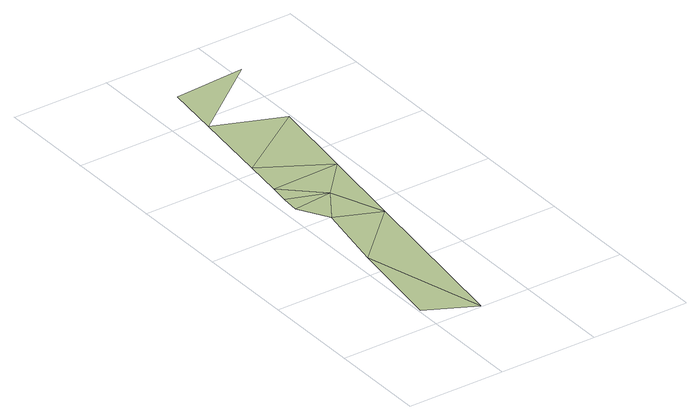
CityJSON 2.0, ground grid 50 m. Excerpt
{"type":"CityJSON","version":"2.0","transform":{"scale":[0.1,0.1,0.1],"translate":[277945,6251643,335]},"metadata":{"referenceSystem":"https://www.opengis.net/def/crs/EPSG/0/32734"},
"CityObjects":{
"terrain1":{"type":"TINRelief","geometry":[{"type":"CompositeSurface","lod":"1","boundaries":[[[0,1,2]],[[3,2,1]],[[2,3,4]],[[5,6,7]],[[7,6,4]],[[7,8,5]],[[3,7,4]],[[8,9,10]],[[8,7,9]],[[3,9,7]],[[11,12,10]],[[10,9,11]],[[12,13,14]]]}]}
},
"vertices":[
[8,130,4],[249,8,2],[77,626,2],[370,903,2],[147,1000,2],[69,1244,2],[57,1145,4],[261,1170,2],[81,1343,2],[430,1351,2],[106,1542,2],[491,1799,2],[154,1939,2],[552,2246,2],[188,2222,2]
]}
